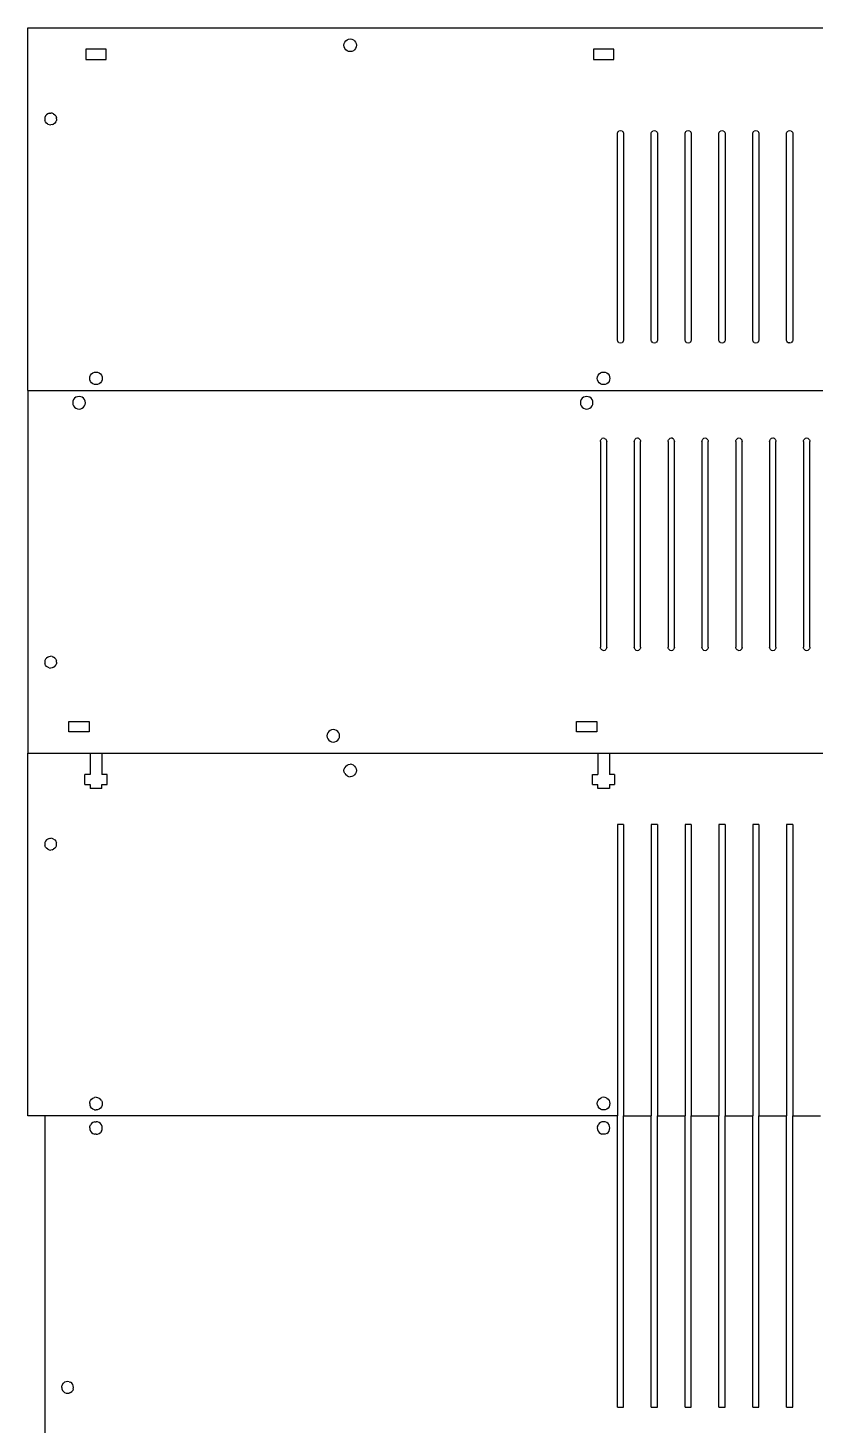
# Model space of a CAD drawing. Extents: x -559 to 246, y -225 to 406.
# Drawn here: x -558.7 to -358.6, y 51.4 to 406.3 of the extents above; entities that cross this region are included whole.
import ezdxf

# ---------------------------------------------------------------- set-up
doc = ezdxf.new("R2010")
doc.units = 0
doc.header["$MEASUREMENT"] = 0
doc.layers.get('0').update_dxf_attribs({"linetype": 'CONTINUOUS'})

msp = doc.modelspace()

# ---------------------------------------------------------------- linework, layer by layer
for p, q in [((-558.65, 406.26), (-154.35, 406.26)), ((-558.65, 314.16), (-558.65, 406.26)), ((-478.35, 401.86), (-478.3, 402.27)), ((-478.3, 401.44), (-478.35, 401.86)), ((-478.3, 402.27), (-478.14, 402.66)), ((-478.14, 401.06), (-478.3, 401.44)), ((-478.14, 402.66), (-477.89, 402.99)), ((-477.89, 400.73), (-478.14, 401.06)), ((-477.89, 402.99), (-477.55, 403.24)), ((-477.55, 403.24), (-477.17, 403.4)), ((-477.17, 403.4), (-476.75, 403.46)), ((-476.75, 403.46), (-476.34, 403.4)), ((-476.34, 403.4), (-475.95, 403.24)), ((-475.95, 403.24), (-475.62, 402.99)), ((-475.62, 402.99), (-475.37, 402.66)), ((-475.37, 401.06), (-475.62, 400.73)), ((-475.37, 402.66), (-475.21, 402.27)), ((-475.21, 401.44), (-475.37, 401.06)), ((-475.21, 402.27), (-475.15, 401.86)), ((-475.15, 401.86), (-475.21, 401.44)), ((-538.75, 400.86), (-543.95, 400.86)), ((-543.95, 400.86), (-543.95, 398.26)), ((-543.95, 398.26), (-538.75, 398.26)), ((-538.75, 398.26), (-538.75, 400.86)), ((-477.55, 400.47), (-477.89, 400.73)), ((-477.17, 400.31), (-477.55, 400.47)), ((-476.75, 400.26), (-477.17, 400.31)), ((-476.34, 400.31), (-476.75, 400.26)), ((-475.95, 400.47), (-476.34, 400.31)), ((-475.62, 400.73), (-475.95, 400.47)), ((-409.75, 400.86), (-414.95, 400.86)), ((-414.95, 400.86), (-414.95, 398.26)), ((-414.95, 398.26), (-409.75, 398.26)), ((-409.75, 398.26), (-409.75, 400.86)), ((-554.32, 383.54), (-554.37, 383.15)), ((-554.17, 383.9), (-554.32, 383.54)), ((-553.93, 384.21), (-554.17, 383.9)), ((-553.62, 384.45), (-553.93, 384.21)), ((-553.26, 384.6), (-553.62, 384.45)), ((-553.26, 384.6), (-552.87, 384.65)), ((-552.48, 384.6), (-552.87, 384.65)), ((-552.12, 384.45), (-552.48, 384.6)), ((-552.12, 384.45), (-551.81, 384.21)), ((-551.81, 384.21), (-551.57, 383.9)), ((-551.57, 383.9), (-551.42, 383.54)), ((-551.37, 383.15), (-551.42, 383.54)), ((-554.37, 383.15), (-554.32, 382.76)), ((-554.17, 382.4), (-554.32, 382.76)), ((-553.93, 382.09), (-554.17, 382.4)), ((-553.62, 381.85), (-553.93, 382.09)), ((-553.62, 381.85), (-553.26, 381.7)), ((-553.26, 381.7), (-552.87, 381.65)), ((-552.48, 381.7), (-552.87, 381.65)), ((-552.48, 381.7), (-552.12, 381.85)), ((-551.81, 382.09), (-552.12, 381.85)), ((-551.57, 382.4), (-551.81, 382.09)), ((-551.57, 382.4), (-551.42, 382.76)), ((-551.37, 383.15), (-551.42, 382.76)), ((-408.83, 379.56), (-408.75, 379.76)), ((-408.75, 379.76), (-408.62, 379.92)), ((-408.62, 379.92), (-408.46, 380.05)), ((-408.06, 380.16), (-408.46, 380.05)), ((-407.66, 380.05), (-408.06, 380.16)), ((-407.66, 380.05), (-407.49, 379.92)), ((-407.49, 379.92), (-407.36, 379.76)), ((-407.36, 379.76), (-407.28, 379.56)), ((-400.23, 379.56), (-400.15, 379.76)), ((-400.15, 379.76), (-400.02, 379.92)), ((-400.02, 379.92), (-399.86, 380.05)), ((-399.46, 380.16), (-399.86, 380.05)), ((-399.06, 380.05), (-399.46, 380.16)), ((-399.06, 380.05), (-398.89, 379.92)), ((-398.89, 379.92), (-398.76, 379.76)), ((-398.76, 379.76), (-398.68, 379.56)), ((-391.63, 379.56), (-391.55, 379.76)), ((-391.55, 379.76), (-391.42, 379.92)), ((-391.42, 379.92), (-391.26, 380.05)), ((-390.86, 380.16), (-391.26, 380.05)), ((-390.46, 380.05), (-390.86, 380.16)), ((-390.46, 380.05), (-390.29, 379.92)), ((-390.29, 379.92), (-390.16, 379.76)), ((-390.16, 379.76), (-390.08, 379.56)), ((-383.03, 379.56), (-382.95, 379.76)), ((-382.95, 379.76), (-382.82, 379.92)), ((-382.82, 379.92), (-382.66, 380.05)), ((-382.26, 380.16), (-382.66, 380.05)), ((-381.86, 380.05), (-382.26, 380.16)), ((-381.86, 380.05), (-381.69, 379.92)), ((-381.69, 379.92), (-381.56, 379.76)), ((-381.56, 379.76), (-381.48, 379.56)), ((-374.43, 379.56), (-374.35, 379.76)), ((-374.35, 379.76), (-374.22, 379.92)), ((-374.22, 379.92), (-374.06, 380.05)), ((-373.66, 380.16), (-374.06, 380.05)), ((-373.26, 380.05), (-373.66, 380.16)), ((-373.26, 380.05), (-373.09, 379.92)), ((-373.09, 379.92), (-372.96, 379.76)), ((-372.96, 379.76), (-372.88, 379.56)), ((-365.83, 379.56), (-365.75, 379.76)), ((-365.75, 379.76), (-365.62, 379.92)), ((-365.62, 379.92), (-365.46, 380.05)), ((-365.06, 380.16), (-365.46, 380.05)), ((-364.66, 380.05), (-365.06, 380.16)), ((-364.66, 380.05), (-364.49, 379.92)), ((-364.49, 379.92), (-364.36, 379.76)), ((-364.36, 379.76), (-364.28, 379.56)), ((-408.86, 379.36), (-408.83, 379.56)), ((-408.86, 327.06), (-408.86, 379.36)), ((-407.28, 379.56), (-407.26, 379.36)), ((-407.26, 379.36), (-407.26, 327.06)), ((-400.26, 379.36), (-400.23, 379.56)), ((-400.26, 327.06), (-400.26, 379.36)), ((-398.68, 379.56), (-398.66, 379.36)), ((-398.66, 379.36), (-398.66, 327.06)), ((-391.66, 379.36), (-391.63, 379.56)), ((-391.66, 327.06), (-391.66, 379.36)), ((-390.08, 379.56), (-390.06, 379.36)), ((-390.06, 379.36), (-390.06, 327.06)), ((-383.06, 379.36), (-383.03, 379.56)), ((-383.06, 327.06), (-383.06, 379.36)), ((-381.48, 379.56), (-381.46, 379.36)), ((-381.46, 379.36), (-381.46, 327.06)), ((-374.46, 379.36), (-374.43, 379.56)), ((-374.46, 327.06), (-374.46, 379.36)), ((-372.88, 379.56), (-372.86, 379.36)), ((-372.86, 379.36), (-372.86, 327.06)), ((-365.86, 379.36), (-365.83, 379.56)), ((-365.86, 327.06), (-365.86, 379.36)), ((-364.28, 379.56), (-364.26, 379.36)), ((-364.26, 379.36), (-364.26, 327.06)), ((-408.83, 326.85), (-408.86, 327.06)), ((-408.75, 326.66), (-408.83, 326.85)), ((-408.62, 326.49), (-408.75, 326.66)), ((-408.46, 326.36), (-408.62, 326.49)), ((-407.49, 326.49), (-407.66, 326.36)), ((-407.36, 326.66), (-407.49, 326.49)), ((-407.28, 326.85), (-407.36, 326.66)), ((-407.26, 327.06), (-407.28, 326.85)), ((-400.23, 326.85), (-400.26, 327.06)), ((-400.15, 326.66), (-400.23, 326.85)), ((-400.02, 326.49), (-400.15, 326.66)), ((-399.86, 326.36), (-400.02, 326.49)), ((-398.89, 326.49), (-399.06, 326.36)), ((-398.76, 326.66), (-398.89, 326.49)), ((-398.68, 326.85), (-398.76, 326.66)), ((-398.66, 327.06), (-398.68, 326.85)), ((-391.63, 326.85), (-391.66, 327.06)), ((-391.55, 326.66), (-391.63, 326.85)), ((-391.42, 326.49), (-391.55, 326.66)), ((-391.26, 326.36), (-391.42, 326.49)), ((-390.29, 326.49), (-390.46, 326.36)), ((-390.16, 326.66), (-390.29, 326.49)), ((-390.08, 326.85), (-390.16, 326.66)), ((-390.06, 327.06), (-390.08, 326.85)), ((-383.03, 326.85), (-383.06, 327.06)), ((-382.95, 326.66), (-383.03, 326.85)), ((-382.82, 326.49), (-382.95, 326.66)), ((-382.66, 326.36), (-382.82, 326.49)), ((-381.69, 326.49), (-381.86, 326.36)), ((-381.56, 326.66), (-381.69, 326.49)), ((-381.48, 326.85), (-381.56, 326.66)), ((-381.46, 327.06), (-381.48, 326.85)), ((-374.43, 326.85), (-374.46, 327.06)), ((-374.35, 326.66), (-374.43, 326.85)), ((-374.22, 326.49), (-374.35, 326.66)), ((-374.06, 326.36), (-374.22, 326.49)), ((-373.09, 326.49), (-373.26, 326.36)), ((-372.96, 326.66), (-373.09, 326.49)), ((-372.88, 326.85), (-372.96, 326.66)), ((-372.86, 327.06), (-372.88, 326.85)), ((-365.83, 326.85), (-365.86, 327.06)), ((-365.75, 326.66), (-365.83, 326.85)), ((-365.62, 326.49), (-365.75, 326.66)), ((-365.62, 326.49), (-365.33, 326.31)), ((-364.49, 326.49), (-364.66, 326.36)), ((-364.36, 326.66), (-364.49, 326.49)), ((-364.28, 326.85), (-364.36, 326.66)), ((-364.26, 327.06), (-364.28, 326.85)), ((-408.46, 326.36), (-408.06, 326.26)), ((-408.06, 326.26), (-407.66, 326.36)), ((-399.86, 326.36), (-399.46, 326.26)), ((-399.46, 326.26), (-399.06, 326.36)), ((-391.26, 326.36), (-390.86, 326.26)), ((-390.86, 326.26), (-390.46, 326.36)), ((-382.66, 326.36), (-382.26, 326.26)), ((-382.26, 326.26), (-381.86, 326.36)), ((-374.06, 326.36), (-373.66, 326.26)), ((-373.66, 326.26), (-373.26, 326.36)), ((-365.06, 326.26), (-365.33, 326.31)), ((-365.06, 326.26), (-364.66, 326.36)), ((-542.95, 317.26), (-542.9, 317.67)), ((-542.9, 316.84), (-542.95, 317.26)), ((-542.9, 317.67), (-542.74, 318.06)), ((-542.74, 316.46), (-542.9, 316.84)), ((-542.74, 318.06), (-542.49, 318.39)), ((-542.49, 316.13), (-542.74, 316.46)), ((-542.49, 318.39), (-542.15, 318.64)), ((-542.15, 315.87), (-542.49, 316.13)), ((-542.15, 318.64), (-541.77, 318.8)), ((-541.77, 315.71), (-542.15, 315.87)), ((-541.77, 318.8), (-541.35, 318.86)), ((-541.35, 318.86), (-540.94, 318.8)), ((-540.94, 318.8), (-540.55, 318.64)), ((-540.55, 315.87), (-540.94, 315.71)), ((-540.55, 318.64), (-540.22, 318.39)), ((-540.22, 316.13), (-540.55, 315.87)), ((-540.22, 318.39), (-539.97, 318.06)), ((-539.97, 316.46), (-540.22, 316.13)), ((-539.97, 318.06), (-539.81, 317.67)), ((-539.81, 316.84), (-539.97, 316.46)), ((-539.81, 317.67), (-539.75, 317.26)), ((-539.75, 317.26), (-539.81, 316.84)), ((-413.95, 317.26), (-413.9, 317.67)), ((-413.9, 316.84), (-413.95, 317.26)), ((-413.9, 317.67), (-413.74, 318.06)), ((-413.74, 316.46), (-413.9, 316.84)), ((-413.74, 318.06), (-413.49, 318.39)), ((-413.49, 316.13), (-413.74, 316.46)), ((-413.49, 318.39), (-413.15, 318.64)), ((-413.15, 315.87), (-413.49, 316.13)), ((-413.15, 318.64), (-412.77, 318.8)), ((-412.77, 315.71), (-413.15, 315.87)), ((-412.77, 318.8), (-412.35, 318.86)), ((-412.35, 318.86), (-411.94, 318.8)), ((-411.94, 318.8), (-411.55, 318.64)), ((-411.55, 315.87), (-411.94, 315.71)), ((-411.55, 318.64), (-411.22, 318.39)), ((-411.22, 316.13), (-411.55, 315.87)), ((-411.22, 318.39), (-410.97, 318.06)), ((-410.97, 316.46), (-411.22, 316.13)), ((-410.97, 318.06), (-410.81, 317.67)), ((-410.81, 316.84), (-410.97, 316.46)), ((-410.81, 317.67), (-410.75, 317.26)), ((-410.75, 317.26), (-410.81, 316.84)), ((-558.65, 314.16), (-558.65, 222.06)), ((-558.65, 314.16), (-158.66, 314.16)), ((-546.46, 312.44), (-546.79, 312.19)), ((-546.07, 312.6), (-546.46, 312.44)), ((-545.66, 312.66), (-546.07, 312.6)), ((-545.24, 312.6), (-545.66, 312.66)), ((-544.86, 312.44), (-545.24, 312.6)), ((-544.52, 312.19), (-544.86, 312.44)), ((-541.35, 315.66), (-541.77, 315.71)), ((-540.94, 315.71), (-541.35, 315.66)), ((-417.46, 312.44), (-417.79, 312.19)), ((-417.07, 312.6), (-417.46, 312.44)), ((-416.66, 312.66), (-417.07, 312.6)), ((-416.24, 312.6), (-416.66, 312.66)), ((-415.86, 312.44), (-416.24, 312.6)), ((-415.52, 312.19), (-415.86, 312.44)), ((-412.35, 315.66), (-412.77, 315.71)), ((-411.94, 315.71), (-412.35, 315.66)), ((-547.2, 311.47), (-547.26, 311.06)), ((-547.26, 311.06), (-547.2, 310.64)), ((-547.04, 311.86), (-547.2, 311.47)), ((-547.2, 310.64), (-547.04, 310.26)), ((-546.79, 312.19), (-547.04, 311.86)), ((-547.04, 310.26), (-546.79, 309.93)), ((-546.79, 309.93), (-546.46, 309.67)), ((-546.46, 309.67), (-546.07, 309.51)), ((-546.07, 309.51), (-545.66, 309.46)), ((-545.66, 309.46), (-545.24, 309.51)), ((-545.24, 309.51), (-544.86, 309.67)), ((-544.86, 309.67), (-544.52, 309.93)), ((-544.27, 311.86), (-544.52, 312.19)), ((-544.52, 309.93), (-544.27, 310.26)), ((-544.11, 311.47), (-544.27, 311.86)), ((-544.27, 310.26), (-544.11, 310.64)), ((-544.06, 311.06), (-544.11, 311.47)), ((-544.11, 310.64), (-544.06, 311.06)), ((-418.2, 311.47), (-418.26, 311.06)), ((-418.26, 311.06), (-418.2, 310.64)), ((-418.04, 311.86), (-418.2, 311.47)), ((-418.2, 310.64), (-418.04, 310.26)), ((-417.79, 312.19), (-418.04, 311.86)), ((-418.04, 310.26), (-417.79, 309.93)), ((-417.79, 309.93), (-417.46, 309.67)), ((-417.46, 309.67), (-417.07, 309.51)), ((-417.07, 309.51), (-416.66, 309.46)), ((-416.66, 309.46), (-416.24, 309.51)), ((-416.24, 309.51), (-415.86, 309.67)), ((-415.86, 309.67), (-415.52, 309.93)), ((-415.27, 311.86), (-415.52, 312.19)), ((-415.52, 309.93), (-415.27, 310.26)), ((-415.11, 311.47), (-415.27, 311.86)), ((-415.27, 310.26), (-415.11, 310.64)), ((-415.06, 311.06), (-415.11, 311.47)), ((-415.11, 310.64), (-415.06, 311.06)), ((-413.13, 301.46), (-413.05, 301.66)), ((-413.05, 301.66), (-412.92, 301.82)), ((-412.92, 301.82), (-412.76, 301.95)), ((-412.36, 302.06), (-412.76, 301.95)), ((-412.09, 302), (-412.36, 302.06)), ((-412.09, 302), (-411.79, 301.82)), ((-411.79, 301.82), (-411.66, 301.66)), ((-411.66, 301.66), (-411.58, 301.46)), ((-404.53, 301.46), (-404.45, 301.66)), ((-404.45, 301.66), (-404.32, 301.82)), ((-404.32, 301.82), (-404.16, 301.95)), ((-403.76, 302.06), (-404.16, 301.95)), ((-403.54, 302.03), (-403.76, 302.06)), ((-403.36, 301.95), (-403.54, 302.03)), ((-403.36, 301.95), (-403.19, 301.82)), ((-403.19, 301.82), (-403.06, 301.66)), ((-403.06, 301.66), (-402.98, 301.46)), ((-395.93, 301.46), (-395.85, 301.66)), ((-395.85, 301.66), (-395.72, 301.82)), ((-395.72, 301.82), (-395.56, 301.95)), ((-395.16, 302.06), (-395.56, 301.95)), ((-394.94, 302.03), (-395.16, 302.06)), ((-394.59, 301.82), (-394.94, 302.03)), ((-394.59, 301.82), (-394.46, 301.66)), ((-394.46, 301.66), (-394.38, 301.46)), ((-387.33, 301.46), (-387.25, 301.66)), ((-387.25, 301.66), (-387.12, 301.82)), ((-387.12, 301.82), (-386.96, 301.95)), ((-386.56, 302.06), (-386.96, 301.95)), ((-386.16, 301.95), (-386.56, 302.06)), ((-386.16, 301.95), (-385.99, 301.82)), ((-385.99, 301.82), (-385.86, 301.66)), ((-385.86, 301.66), (-385.78, 301.46)), ((-378.73, 301.46), (-378.65, 301.66)), ((-378.65, 301.66), (-378.52, 301.82)), ((-378.52, 301.82), (-378.36, 301.95)), ((-377.96, 302.06), (-378.36, 301.95)), ((-377.56, 301.95), (-377.96, 302.06)), ((-377.56, 301.95), (-377.39, 301.82)), ((-377.39, 301.82), (-377.26, 301.66)), ((-377.26, 301.66), (-377.18, 301.46)), ((-370.13, 301.46), (-370.05, 301.66)), ((-370.05, 301.66), (-369.92, 301.82)), ((-369.92, 301.82), (-369.76, 301.95)), ((-369.36, 302.06), (-369.76, 301.95)), ((-369.14, 302.03), (-369.36, 302.06)), ((-368.96, 301.95), (-369.14, 302.03)), ((-368.96, 301.95), (-368.79, 301.82)), ((-368.79, 301.82), (-368.66, 301.66)), ((-368.66, 301.66), (-368.58, 301.46)), ((-361.53, 301.46), (-361.45, 301.66)), ((-361.45, 301.66), (-361.32, 301.82)), ((-361.32, 301.82), (-361.16, 301.95)), ((-360.76, 302.06), (-361.16, 301.95)), ((-360.36, 301.95), (-360.76, 302.06)), ((-360.36, 301.95), (-360.19, 301.82)), ((-360.19, 301.82), (-360.06, 301.66)), ((-360.06, 301.66), (-359.98, 301.46)), ((-413.16, 301.26), (-413.13, 301.46)), ((-413.16, 301.26), (-413.16, 248.96)), ((-411.58, 301.46), (-411.56, 301.26)), ((-411.56, 248.96), (-411.56, 301.26)), ((-404.56, 301.26), (-404.53, 301.46)), ((-404.56, 301.26), (-404.56, 248.96)), ((-402.98, 301.46), (-402.96, 301.26)), ((-402.96, 248.96), (-402.96, 301.26)), ((-395.96, 301.26), (-395.93, 301.46)), ((-395.96, 301.26), (-395.96, 248.96)), ((-394.38, 301.46), (-394.36, 301.26)), ((-394.36, 248.96), (-394.36, 301.26)), ((-387.36, 301.26), (-387.33, 301.46)), ((-387.36, 301.26), (-387.36, 248.96)), ((-385.78, 301.46), (-385.76, 301.26)), ((-385.76, 248.96), (-385.76, 301.26)), ((-378.76, 301.26), (-378.73, 301.46)), ((-378.76, 301.26), (-378.76, 248.96)), ((-377.18, 301.46), (-377.16, 301.26)), ((-377.16, 248.96), (-377.16, 301.26)), ((-370.16, 301.26), (-370.13, 301.46)), ((-370.16, 301.26), (-370.16, 248.96)), ((-368.58, 301.46), (-368.56, 301.26)), ((-368.56, 248.96), (-368.56, 301.26)), ((-361.56, 301.26), (-361.53, 301.46)), ((-361.56, 301.26), (-361.56, 248.96)), ((-359.98, 301.46), (-359.96, 301.26)), ((-359.96, 248.96), (-359.96, 301.26)), ((-413.13, 248.75), (-413.16, 248.96)), ((-413.05, 248.56), (-413.13, 248.75)), ((-412.92, 248.39), (-413.05, 248.56)), ((-411.66, 248.56), (-411.79, 248.39)), ((-411.58, 248.75), (-411.66, 248.56)), ((-411.56, 248.96), (-411.58, 248.75)), ((-404.53, 248.75), (-404.56, 248.96)), ((-404.45, 248.56), (-404.53, 248.75)), ((-404.32, 248.39), (-404.45, 248.56)), ((-403.06, 248.56), (-403.19, 248.39)), ((-402.98, 248.75), (-403.06, 248.56)), ((-402.96, 248.96), (-402.98, 248.75)), ((-395.93, 248.75), (-395.96, 248.96)), ((-395.85, 248.56), (-395.93, 248.75)), ((-395.72, 248.39), (-395.85, 248.56)), ((-394.46, 248.56), (-394.59, 248.39)), ((-394.38, 248.75), (-394.46, 248.56)), ((-394.36, 248.96), (-394.38, 248.75)), ((-387.33, 248.75), (-387.36, 248.96)), ((-387.25, 248.56), (-387.33, 248.75)), ((-387.12, 248.39), (-387.25, 248.56)), ((-385.86, 248.56), (-385.99, 248.39)), ((-385.78, 248.75), (-385.86, 248.56)), ((-385.76, 248.96), (-385.78, 248.75)), ((-378.73, 248.75), (-378.76, 248.96)), ((-378.65, 248.56), (-378.73, 248.75)), ((-378.52, 248.39), (-378.65, 248.56)), ((-377.26, 248.56), (-377.39, 248.39)), ((-377.18, 248.75), (-377.26, 248.56)), ((-377.16, 248.96), (-377.18, 248.75)), ((-370.13, 248.75), (-370.16, 248.96)), ((-370.05, 248.56), (-370.13, 248.75)), ((-369.92, 248.39), (-370.05, 248.56)), ((-368.66, 248.56), (-368.79, 248.39)), ((-368.58, 248.75), (-368.66, 248.56)), ((-368.56, 248.96), (-368.58, 248.75)), ((-361.53, 248.75), (-361.56, 248.96)), ((-361.45, 248.56), (-361.53, 248.75)), ((-361.32, 248.39), (-361.45, 248.56)), ((-360.06, 248.56), (-360.19, 248.39)), ((-359.98, 248.75), (-360.06, 248.56)), ((-359.96, 248.96), (-359.98, 248.75)), ((-554.32, 245.56), (-554.38, 245.17)), ((-554.38, 245.17), (-554.32, 244.78)), ((-554.17, 245.92), (-554.32, 245.56)), ((-553.94, 246.23), (-554.17, 245.92)), ((-553.63, 246.47), (-553.94, 246.23)), ((-553.63, 246.47), (-553.26, 246.62)), ((-553.26, 246.62), (-552.88, 246.67)), ((-552.49, 246.62), (-552.88, 246.67)), ((-552.49, 246.62), (-552.13, 246.47)), ((-551.81, 246.23), (-552.13, 246.47)), ((-551.58, 245.92), (-551.81, 246.23)), ((-551.58, 245.92), (-551.43, 245.56)), ((-551.38, 245.17), (-551.43, 245.56)), ((-551.38, 245.17), (-551.43, 244.78)), ((-412.92, 248.39), (-412.58, 248.19)), ((-412.58, 248.19), (-412.36, 248.16)), ((-412.36, 248.16), (-411.96, 248.26)), ((-411.79, 248.39), (-411.96, 248.26)), ((-404.16, 248.26), (-404.32, 248.39)), ((-404.16, 248.26), (-403.76, 248.16)), ((-403.76, 248.16), (-403.36, 248.26)), ((-403.19, 248.39), (-403.36, 248.26)), ((-395.56, 248.26), (-395.72, 248.39)), ((-395.56, 248.26), (-395.16, 248.16)), ((-395.16, 248.16), (-394.76, 248.26)), ((-394.59, 248.39), (-394.76, 248.26)), ((-386.96, 248.26), (-387.12, 248.39)), ((-386.96, 248.26), (-386.56, 248.16)), ((-386.56, 248.16), (-386.16, 248.26)), ((-385.99, 248.39), (-386.16, 248.26)), ((-378.52, 248.39), (-378.18, 248.19)), ((-378.18, 248.19), (-377.96, 248.16)), ((-377.96, 248.16), (-377.56, 248.26)), ((-377.39, 248.39), (-377.56, 248.26)), ((-369.76, 248.26), (-369.92, 248.39)), ((-369.76, 248.26), (-369.36, 248.16)), ((-369.36, 248.16), (-368.96, 248.26)), ((-368.79, 248.39), (-368.96, 248.26)), ((-361.16, 248.26), (-361.32, 248.39)), ((-361.16, 248.26), (-360.76, 248.16)), ((-360.76, 248.16), (-360.36, 248.26)), ((-360.19, 248.39), (-360.36, 248.26)), ((-554.17, 244.42), (-554.32, 244.78)), ((-553.94, 244.11), (-554.17, 244.42)), ((-553.63, 243.87), (-553.94, 244.11)), ((-553.26, 243.72), (-553.63, 243.87)), ((-553.26, 243.72), (-552.88, 243.67)), ((-552.49, 243.72), (-552.88, 243.67)), ((-552.13, 243.87), (-552.49, 243.72)), ((-552.13, 243.87), (-551.81, 244.11)), ((-551.81, 244.11), (-551.58, 244.42)), ((-551.58, 244.42), (-551.43, 244.78)), ((-548.26, 227.46), (-548.26, 230.06)), ((-548.26, 230.06), (-543.06, 230.06)), ((-543.06, 227.46), (-548.26, 227.46)), ((-543.06, 230.06), (-543.06, 227.46)), ((-482.44, 227.26), (-482.6, 226.87)), ((-482.19, 227.59), (-482.44, 227.26)), ((-481.86, 227.84), (-482.19, 227.59)), ((-481.47, 228), (-481.86, 227.84)), ((-481.06, 228.06), (-481.47, 228)), ((-480.64, 228), (-481.06, 228.06)), ((-480.26, 227.84), (-480.64, 228)), ((-479.92, 227.59), (-480.26, 227.84)), ((-479.67, 227.26), (-479.92, 227.59)), ((-479.51, 226.87), (-479.67, 227.26)), ((-419.26, 230.06), (-414.06, 230.06)), ((-419.26, 227.46), (-419.26, 230.06)), ((-414.06, 227.46), (-419.26, 227.46)), ((-414.06, 230.06), (-414.06, 227.46)), ((-482.6, 226.87), (-482.66, 226.46)), ((-482.66, 226.46), (-482.6, 226.04)), ((-482.6, 226.04), (-482.44, 225.66)), ((-482.44, 225.66), (-482.19, 225.33)), ((-482.19, 225.33), (-481.86, 225.07)), ((-481.86, 225.07), (-481.47, 224.91)), ((-481.47, 224.91), (-481.06, 224.86)), ((-481.06, 224.86), (-480.64, 224.91)), ((-480.64, 224.91), (-480.26, 225.07)), ((-480.26, 225.07), (-479.92, 225.33)), ((-479.92, 225.33), (-479.67, 225.66)), ((-479.67, 225.66), (-479.51, 226.04)), ((-479.46, 226.46), (-479.51, 226.87)), ((-479.51, 226.04), (-479.46, 226.46)), ((-558.65, 222.06), (-542.85, 222.06)), ((-558.65, 129.96), (-558.65, 222.06)), ((-542.85, 222.06), (-542.85, 216.66)), ((-542.85, 222.06), (-539.85, 222.06)), ((-539.85, 222.06), (-539.85, 216.66)), ((-539.85, 222.06), (-413.85, 222.06)), ((-413.85, 222.06), (-413.85, 216.66)), ((-413.85, 222.06), (-410.85, 222.06)), ((-410.85, 222.06), (-410.85, 216.66)), ((-410.85, 222.06), (-284.85, 222.06)), ((-544.15, 214.06), (-544.15, 216.66)), ((-542.85, 216.66), (-544.15, 216.66)), ((-538.55, 216.66), (-539.85, 216.66)), ((-538.55, 214.06), (-538.55, 216.66)), ((-478.35, 217.66), (-478.3, 218.07)), ((-478.3, 217.24), (-478.35, 217.66)), ((-478.14, 218.46), (-478.3, 218.07)), ((-478.14, 216.86), (-478.3, 217.24)), ((-477.89, 218.79), (-478.14, 218.46)), ((-478.14, 216.86), (-477.89, 216.53)), ((-477.89, 218.79), (-477.55, 219.04)), ((-477.55, 216.27), (-477.89, 216.53)), ((-477.55, 219.04), (-477.17, 219.2)), ((-477.17, 219.2), (-476.75, 219.26)), ((-476.34, 219.2), (-476.75, 219.26)), ((-475.95, 219.04), (-476.34, 219.2)), ((-475.95, 219.04), (-475.62, 218.79)), ((-475.62, 216.53), (-475.95, 216.27)), ((-475.62, 218.79), (-475.37, 218.46)), ((-475.37, 216.86), (-475.62, 216.53)), ((-475.37, 218.46), (-475.21, 218.07)), ((-475.21, 217.24), (-475.37, 216.86)), ((-475.21, 218.07), (-475.15, 217.66)), ((-475.15, 217.66), (-475.21, 217.24)), ((-415.15, 216.66), (-413.85, 216.66)), ((-415.15, 214.06), (-415.15, 216.66)), ((-409.55, 216.66), (-410.85, 216.66)), ((-409.55, 216.66), (-409.55, 214.06)), ((-544.15, 214.06), (-542.85, 214.06)), ((-542.85, 214.06), (-542.85, 213.06)), ((-539.85, 213.06), (-542.85, 213.06)), ((-539.85, 214.06), (-538.55, 214.06)), ((-539.85, 213.06), (-539.85, 214.06)), ((-477.55, 216.27), (-477.17, 216.11)), ((-477.17, 216.11), (-476.75, 216.06)), ((-476.34, 216.11), (-476.75, 216.06)), ((-475.95, 216.27), (-476.34, 216.11)), ((-415.15, 214.06), (-413.85, 214.06)), ((-413.85, 213.06), (-413.85, 214.06)), ((-410.85, 213.06), (-413.85, 213.06)), ((-410.85, 214.06), (-410.85, 213.06)), ((-410.85, 214.06), (-409.55, 214.06)), ((-408.86, 203.96), (-408.86, 129.96)), ((-407.26, 203.96), (-408.86, 203.96)), ((-407.26, 203.96), (-407.26, 129.96)), ((-398.66, 203.96), (-400.26, 203.96)), ((-400.26, 203.96), (-400.26, 129.96)), ((-398.66, 203.96), (-398.66, 129.96)), ((-390.06, 203.96), (-391.66, 203.96)), ((-391.66, 203.96), (-391.66, 129.96)), ((-390.06, 203.96), (-390.06, 129.96)), ((-381.46, 203.96), (-383.06, 203.96)), ((-383.06, 203.96), (-383.06, 129.96)), ((-381.46, 203.96), (-381.46, 129.96)), ((-372.86, 203.96), (-374.46, 203.96)), ((-374.46, 203.96), (-374.46, 129.96)), ((-372.86, 203.96), (-372.86, 129.96)), ((-364.26, 203.96), (-365.86, 203.96)), ((-365.86, 203.96), (-365.86, 129.96)), ((-364.26, 203.96), (-364.26, 129.96)), ((-554.32, 199.34), (-554.37, 198.95)), ((-554.37, 198.95), (-554.32, 198.56)), ((-554.17, 199.7), (-554.32, 199.34)), ((-553.93, 200.01), (-554.17, 199.7)), ((-553.62, 200.25), (-553.93, 200.01)), ((-553.26, 200.4), (-553.62, 200.25)), ((-553.26, 200.4), (-552.87, 200.45)), ((-552.48, 200.4), (-552.87, 200.45)), ((-552.12, 200.25), (-552.48, 200.4)), ((-552.12, 200.25), (-551.81, 200.01)), ((-551.81, 200.01), (-551.57, 199.7)), ((-551.57, 199.7), (-551.42, 199.34)), ((-551.37, 198.95), (-551.42, 199.34)), ((-551.42, 198.56), (-551.37, 198.95)), ((-554.17, 198.2), (-554.32, 198.56)), ((-553.93, 197.89), (-554.17, 198.2)), ((-553.62, 197.65), (-553.93, 197.89)), ((-553.62, 197.65), (-553.26, 197.5)), ((-553.26, 197.5), (-552.87, 197.45)), ((-552.48, 197.5), (-552.87, 197.45)), ((-552.48, 197.5), (-552.12, 197.65)), ((-551.81, 197.89), (-552.12, 197.65)), ((-551.57, 198.2), (-551.81, 197.89)), ((-551.57, 198.2), (-551.42, 198.56)), ((-542.95, 133.06), (-542.9, 133.47)), ((-542.95, 133.06), (-542.9, 132.64)), ((-542.9, 133.47), (-542.74, 133.86)), ((-542.9, 132.64), (-542.74, 132.26)), ((-542.74, 133.86), (-542.49, 134.19)), ((-542.49, 131.93), (-542.74, 132.26)), ((-542.49, 134.19), (-542.15, 134.44)), ((-542.15, 131.67), (-542.49, 131.93)), ((-542.15, 134.44), (-541.77, 134.6)), ((-541.77, 131.51), (-542.15, 131.67)), ((-541.35, 134.66), (-541.77, 134.6)), ((-541.77, 131.51), (-541.35, 131.46)), ((-541.35, 134.66), (-540.94, 134.6)), ((-540.94, 131.51), (-541.35, 131.46)), ((-540.94, 134.6), (-540.55, 134.44)), ((-540.55, 131.67), (-540.94, 131.51)), ((-540.55, 134.44), (-540.22, 134.19)), ((-540.22, 131.93), (-540.55, 131.67)), ((-539.97, 133.86), (-540.22, 134.19)), ((-539.97, 132.26), (-540.22, 131.93)), ((-539.97, 133.86), (-539.81, 133.47)), ((-539.81, 132.64), (-539.97, 132.26)), ((-539.81, 133.47), (-539.75, 133.06)), ((-539.75, 133.06), (-539.81, 132.64)), ((-413.95, 133.06), (-413.9, 133.47)), ((-413.9, 132.64), (-413.95, 133.06)), ((-413.9, 133.47), (-413.74, 133.86)), ((-413.9, 132.64), (-413.74, 132.26)), ((-413.74, 133.86), (-413.49, 134.19)), ((-413.49, 131.93), (-413.74, 132.26)), ((-413.49, 134.19), (-413.15, 134.44)), ((-413.15, 131.67), (-413.49, 131.93)), ((-413.15, 134.44), (-412.77, 134.6)), ((-412.77, 131.51), (-413.15, 131.67)), ((-412.35, 134.66), (-412.77, 134.6)), ((-412.35, 131.46), (-412.77, 131.51)), ((-411.94, 134.6), (-412.35, 134.66)), ((-411.94, 131.51), (-412.35, 131.46)), ((-411.55, 134.44), (-411.94, 134.6)), ((-411.55, 131.67), (-411.94, 131.51)), ((-411.55, 134.44), (-411.22, 134.19)), ((-411.22, 131.93), (-411.55, 131.67)), ((-411.22, 134.19), (-410.97, 133.86)), ((-410.97, 132.26), (-411.22, 131.93)), ((-410.97, 133.86), (-410.81, 133.47)), ((-410.81, 132.64), (-410.97, 132.26)), ((-410.81, 133.47), (-410.75, 133.06)), ((-410.75, 133.06), (-410.81, 132.64)), ((-554.35, 129.96), (-558.65, 129.96)), ((-554.35, 129.96), (-554.35, 37.86)), ((-408.86, 129.96), (-554.35, 129.96)), ((-542.49, 127.99), (-542.74, 127.66)), ((-542.15, 128.24), (-542.49, 127.99)), ((-541.77, 128.4), (-542.15, 128.24)), ((-541.77, 128.4), (-541.35, 128.46)), ((-540.94, 128.4), (-541.35, 128.46)), ((-540.55, 128.24), (-540.94, 128.4)), ((-540.22, 127.99), (-540.55, 128.24)), ((-539.97, 127.66), (-540.22, 127.99)), ((-413.49, 127.99), (-413.74, 127.66)), ((-413.15, 128.24), (-413.49, 127.99)), ((-412.77, 128.4), (-413.15, 128.24)), ((-412.35, 128.46), (-412.77, 128.4)), ((-411.94, 128.4), (-412.35, 128.46)), ((-411.55, 128.24), (-411.94, 128.4)), ((-411.22, 127.99), (-411.55, 128.24)), ((-410.97, 127.66), (-411.22, 127.99)), ((-408.86, 55.96), (-408.86, 129.96)), ((-407.26, 55.96), (-407.26, 129.96)), ((-407.26, 129.96), (-400.26, 129.96)), ((-400.26, 55.96), (-400.26, 129.96)), ((-398.66, 55.96), (-398.66, 129.96)), ((-398.66, 129.96), (-391.66, 129.96)), ((-391.66, 55.96), (-391.66, 129.96)), ((-390.06, 55.96), (-390.06, 129.96)), ((-390.06, 129.96), (-383.06, 129.96)), ((-383.06, 55.96), (-383.06, 129.96)), ((-381.46, 55.96), (-381.46, 129.96)), ((-381.46, 129.96), (-374.46, 129.96)), ((-374.46, 55.96), (-374.46, 129.96)), ((-372.86, 55.96), (-372.86, 129.96)), ((-372.86, 129.96), (-365.86, 129.96)), ((-365.86, 55.96), (-365.86, 129.96)), ((-364.26, 55.96), (-364.26, 129.96)), ((-364.26, 129.96), (-357.26, 129.96)), ((-542.95, 126.86), (-542.9, 127.27)), ((-542.95, 126.86), (-542.9, 126.44)), ((-542.9, 127.27), (-542.74, 127.66)), ((-542.9, 126.44), (-542.74, 126.06)), ((-542.74, 126.06), (-542.49, 125.73)), ((-542.49, 125.73), (-542.15, 125.47)), ((-542.15, 125.47), (-541.77, 125.31)), ((-541.35, 125.26), (-541.77, 125.31)), ((-541.35, 125.26), (-540.94, 125.31)), ((-540.94, 125.31), (-540.55, 125.47)), ((-540.55, 125.47), (-540.22, 125.73)), ((-539.97, 126.06), (-540.22, 125.73)), ((-539.81, 127.27), (-539.97, 127.66)), ((-539.97, 126.06), (-539.81, 126.44)), ((-539.75, 126.86), (-539.81, 127.27)), ((-539.81, 126.44), (-539.75, 126.86)), ((-413.9, 127.27), (-413.95, 126.86)), ((-413.95, 126.86), (-413.9, 126.44)), ((-413.9, 127.27), (-413.74, 127.66)), ((-413.9, 126.44), (-413.74, 126.06)), ((-413.74, 126.06), (-413.49, 125.73)), ((-413.49, 125.73), (-413.15, 125.47)), ((-413.15, 125.47), (-412.77, 125.31)), ((-412.35, 125.26), (-412.77, 125.31)), ((-411.94, 125.31), (-412.35, 125.26)), ((-411.55, 125.47), (-411.94, 125.31)), ((-411.55, 125.47), (-411.22, 125.73)), ((-411.22, 125.73), (-410.97, 126.06)), ((-410.81, 127.27), (-410.97, 127.66)), ((-410.97, 126.06), (-410.81, 126.44)), ((-410.75, 126.86), (-410.81, 127.27)), ((-410.81, 126.44), (-410.75, 126.86)), ((-550.07, 60.97), (-550.02, 61.36)), ((-550.07, 60.97), (-550.02, 60.58)), ((-549.87, 61.72), (-550.02, 61.36)), ((-550.02, 60.58), (-549.87, 60.22)), ((-549.87, 61.72), (-549.63, 62.03)), ((-549.32, 62.27), (-549.63, 62.03)), ((-548.96, 62.42), (-549.32, 62.27)), ((-548.57, 62.47), (-548.96, 62.42)), ((-548.19, 62.42), (-548.57, 62.47)), ((-548.19, 62.42), (-547.82, 62.27)), ((-547.51, 62.03), (-547.82, 62.27)), ((-547.27, 61.72), (-547.51, 62.03)), ((-547.12, 61.36), (-547.27, 61.72)), ((-547.12, 60.58), (-547.27, 60.22)), ((-547.07, 60.97), (-547.12, 61.36)), ((-547.12, 60.58), (-547.07, 60.97)), ((-549.87, 60.22), (-549.63, 59.91)), ((-549.63, 59.91), (-549.32, 59.67)), ((-549.32, 59.67), (-548.96, 59.52)), ((-548.96, 59.52), (-548.57, 59.47)), ((-548.57, 59.47), (-548.19, 59.52)), ((-547.82, 59.67), (-548.19, 59.52)), ((-547.82, 59.67), (-547.51, 59.91)), ((-547.27, 60.22), (-547.51, 59.91)), ((-408.86, 55.96), (-407.26, 55.96)), ((-400.26, 55.96), (-398.66, 55.96)), ((-391.66, 55.96), (-390.06, 55.96)), ((-383.06, 55.96), (-381.46, 55.96)), ((-374.46, 55.96), (-372.86, 55.96)), ((-365.86, 55.96), (-364.26, 55.96))]:
    msp.add_line(p, q)

doc.saveas('drawing.dxf')
